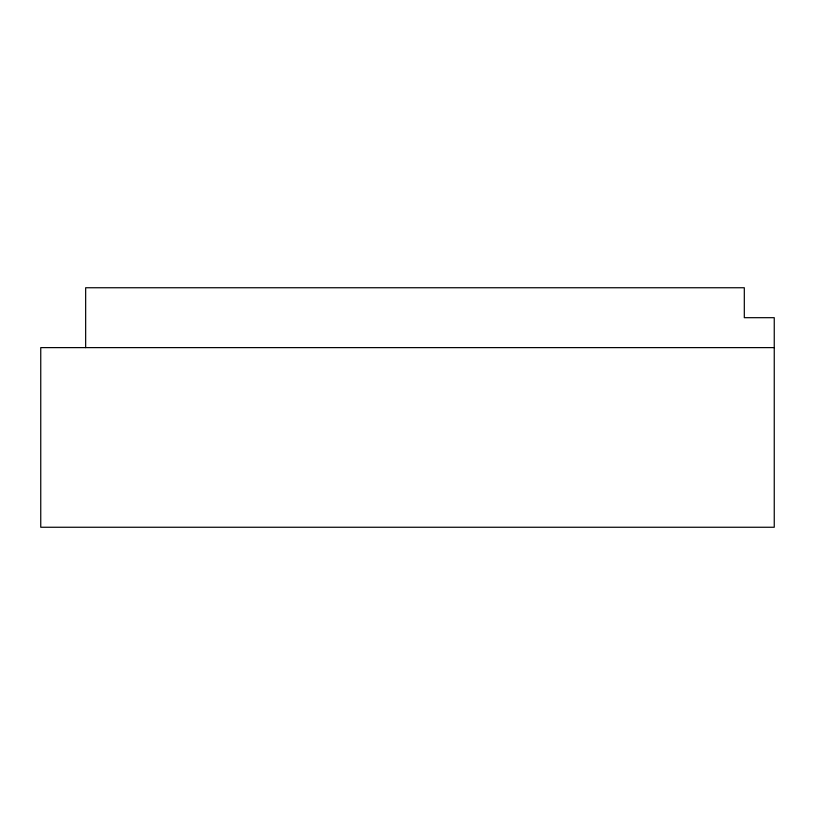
<?xml version="1.0" encoding="UTF-8"?>
<svg xmlns="http://www.w3.org/2000/svg" width="815" height="815" viewBox="0 0 815 815"><rect width="100%" height="100%" fill="white"/><g stroke="black" fill="none" stroke-linecap="round" stroke-linejoin="round"><path stroke-width="1.22" d="M774.25 347.618L40.75 347.618L40.75 527.254L774.25 527.254L774.25 317.687L744.309 317.687L744.309 287.746L85.657 287.746L85.657 347.618"/></g></svg>
